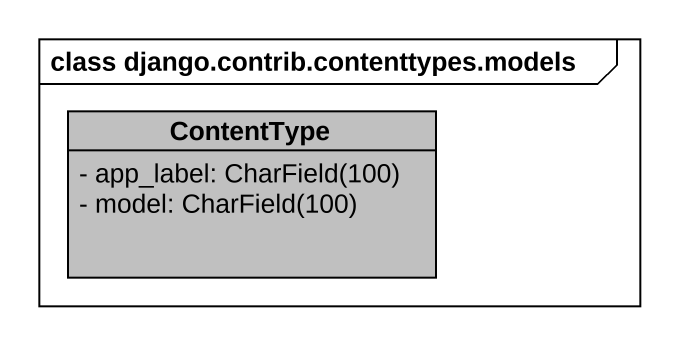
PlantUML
@startuml
mainframe class django.contrib.contenttypes.models
hide circle
hide empty members
skinparam classAttributeIconSize 0
class ContentType #C0C0C0 {
  {field} - app_label: CharField(100)
  {field} - model: CharField(100)
}
@enduml
